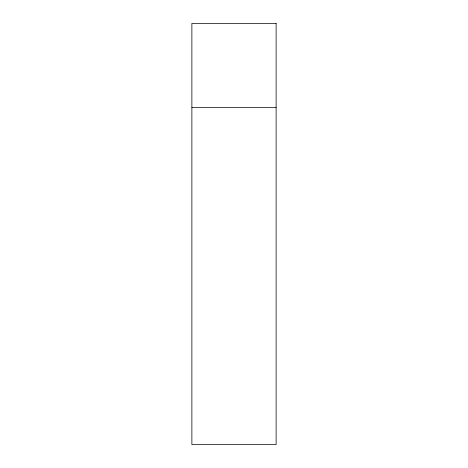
<?xml version="1.0" encoding="UTF-8"?>
<svg xmlns="http://www.w3.org/2000/svg" width="468" height="468" viewBox="0 0 468 468"><rect width="100%" height="100%" fill="white"/><g stroke="black" fill="none" stroke-linecap="round" stroke-linejoin="round"><path stroke-width="0.7" d="M191.88 107.64L276.12 107.64M276.12 23.4L191.88 23.4L191.88 444.6L276.12 444.6L276.12 23.4"/></g></svg>
